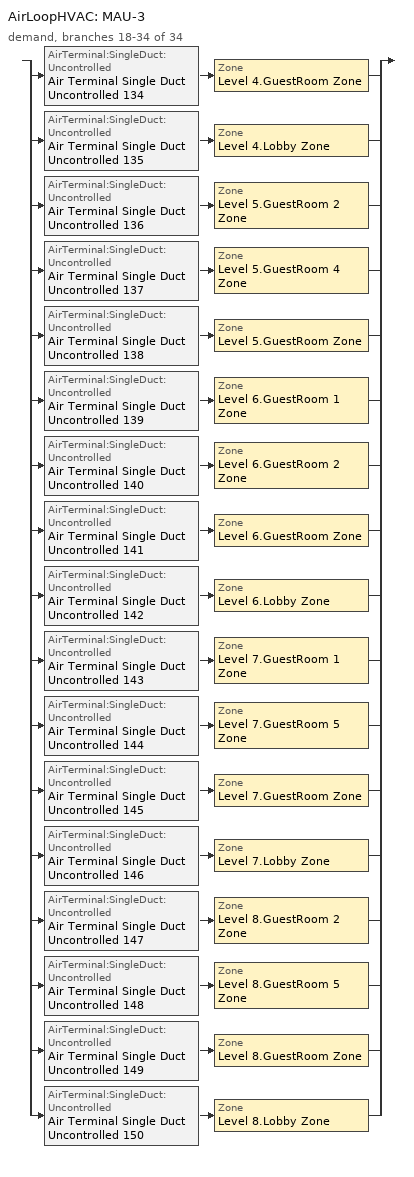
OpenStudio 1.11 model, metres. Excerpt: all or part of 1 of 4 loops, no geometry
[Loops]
AirLoopHVAC 'MAU-3'
 demand, branches 18-34 of 34: split
  | AirTerminal:SingleDuct:Uncontrolled 'Air Terminal Single Duct Uncontrolled 134' > Zone 'Level 4.GuestRoom Zone'
  | AirTerminal:SingleDuct:Uncontrolled 'Air Terminal Single Duct Uncontrolled 135' > Zone 'Level 4.Lobby Zone'
  | AirTerminal:SingleDuct:Uncontrolled 'Air Terminal Single Duct Uncontrolled 136' > Zone 'Level 5.GuestRoom 2 Zone'
  | AirTerminal:SingleDuct:Uncontrolled 'Air Terminal Single Duct Uncontrolled 137' > Zone 'Level 5.GuestRoom 4 Zone'
  | AirTerminal:SingleDuct:Uncontrolled 'Air Terminal Single Duct Uncontrolled 138' > Zone 'Level 5.GuestRoom Zone'
  | AirTerminal:SingleDuct:Uncontrolled 'Air Terminal Single Duct Uncontrolled 139' > Zone 'Level 6.GuestRoom 1 Zone'
  | AirTerminal:SingleDuct:Uncontrolled 'Air Terminal Single Duct Uncontrolled 140' > Zone 'Level 6.GuestRoom 2 Zone'
  | AirTerminal:SingleDuct:Uncontrolled 'Air Terminal Single Duct Uncontrolled 141' > Zone 'Level 6.GuestRoom Zone'
  | AirTerminal:SingleDuct:Uncontrolled 'Air Terminal Single Duct Uncontrolled 142' > Zone 'Level 6.Lobby Zone'
  | AirTerminal:SingleDuct:Uncontrolled 'Air Terminal Single Duct Uncontrolled 143' > Zone 'Level 7.GuestRoom 1 Zone'
  | AirTerminal:SingleDuct:Uncontrolled 'Air Terminal Single Duct Uncontrolled 144' > Zone 'Level 7.GuestRoom 5 Zone'
  | AirTerminal:SingleDuct:Uncontrolled 'Air Terminal Single Duct Uncontrolled 145' > Zone 'Level 7.GuestRoom Zone'
  | AirTerminal:SingleDuct:Uncontrolled 'Air Terminal Single Duct Uncontrolled 146' > Zone 'Level 7.Lobby Zone'
  | AirTerminal:SingleDuct:Uncontrolled 'Air Terminal Single Duct Uncontrolled 147' > Zone 'Level 8.GuestRoom 2 Zone'
  | AirTerminal:SingleDuct:Uncontrolled 'Air Terminal Single Duct Uncontrolled 148' > Zone 'Level 8.GuestRoom 5 Zone'
  | AirTerminal:SingleDuct:Uncontrolled 'Air Terminal Single Duct Uncontrolled 149' > Zone 'Level 8.GuestRoom Zone'
  | AirTerminal:SingleDuct:Uncontrolled 'Air Terminal Single Duct Uncontrolled 150' > Zone 'Level 8.Lobby Zone'
[Sizing:Zone] Zone Cooling Design Supply Air Temperature Input Method=SupplyAirTemperature; Zone Cooling Design Supply Air Temperature {C}=14; Zone Cooling Design Supply Air Temperature Difference {deltaC}=11.11; Zone Heating Design Supply Air Temperature Input Method=SupplyAirTemperature; Zone Heating Design Supply Air Temperature {C}=40; Zone Heating Design Supply Air Temperature Difference {deltaC}=11.11; Zone Cooling Design Supply Air Humidity Ratio {kg-H2O/kg-air}=0.0085; Zone Heating Design Supply Air Humidity Ratio {kg-H2O/kg-air}=0.008; Cooling Design Air Flow Method=DesignDay; Heating Design Air Flow Method=DesignDay; Account for Dedicated Outdoor Air System=No; Dedicated Outdoor Air System Control Strategy=NeutralSupplyAir; Dedicated Outdoor Air Low Setpoint Temperature for Design {C}=Autosize; Dedicated Outdoor Air High Setpoint Temperature for Design {C}=Autosize
Level 6.GuestRoom Zone; Level 8.GuestRoom Zone; Level 4.GuestRoom Zone; Level 6.GuestRoom 1 Zone; Level 5.GuestRoom Zone; Level 8.GuestRoom 2 Zone; Level 7.GuestRoom Zone; Level 5.GuestRoom 2 Zone; Level 7.GuestRoom 1 Zone; Level 5.GuestRoom 4 Zone; Level 6.GuestRoom 2 Zone; Level 4.Lobby Zone; Level 8.GuestRoom 5 Zone; Level 7.Lobby Zone; Level 6.Lobby Zone; Level 7.GuestRoom 5 Zone; Level 8.Lobby Zone
[Zone equipment]
Level 6.GuestRoom Zone: Level 6.GuestRoom Zone Exhaust Fan, Zone HVAC Terminal Unit Variable Refrigerant Flow 46, Air Terminal Single Duct Uncontrolled 141
Level 8.GuestRoom Zone: Level 8.GuestRoom Zone Exhaust Fan, Zone HVAC Terminal Unit Variable Refrigerant Flow 57, Air Terminal Single Duct Uncontrolled 149
Level 4.GuestRoom Zone: Level 4.GuestRoom Zone Exhaust Fan, Zone HVAC Terminal Unit Variable Refrigerant Flow 33, Air Terminal Single Duct Uncontrolled 134
Level 6.GuestRoom 1 Zone: Level 6.GuestRoom 1 Zone Exhaust Fan, Zone HVAC Terminal Unit Variable Refrigerant Flow 42, Air Terminal Single Duct Uncontrolled 139
Level 5.GuestRoom Zone: Level 5.GuestRoom Zone Exhaust Fan, Zone HVAC Terminal Unit Variable Refrigerant Flow 40, Air Terminal Single Duct Uncontrolled 138
Level 8.GuestRoom 2 Zone: Level 8.GuestRoom 2 Zone Exhaust Fan, Zone HVAC Terminal Unit Variable Refrigerant Flow 59, Air Terminal Single Duct Uncontrolled 147
Level 7.GuestRoom Zone: Level 7.GuestRoom Zone Exhaust Fan, Zone HVAC Terminal Unit Variable Refrigerant Flow 50, Air Terminal Single Duct Uncontrolled 145
Level 5.GuestRoom 2 Zone: Level 5.GuestRoom 2 Zone Exhaust Fan, Zone HVAC Terminal Unit Variable Refrigerant Flow 41, Air Terminal Single Duct Uncontrolled 136
Level 7.GuestRoom 1 Zone: Level 7.GuestRoom 1 Zone Exhaust Fan, Zone HVAC Terminal Unit Variable Refrigerant Flow 55, Air Terminal Single Duct Uncontrolled 143
Level 5.GuestRoom 4 Zone: Level 5.GuestRoom 4 Zone Exhaust Fan, Zone HVAC Terminal Unit Variable Refrigerant Flow 37, Air Terminal Single Duct Uncontrolled 137
Level 6.GuestRoom 2 Zone: Level 6.GuestRoom 2 Zone Exhaust Fan, Zone HVAC Terminal Unit Variable Refrigerant Flow 48, Air Terminal Single Duct Uncontrolled 140
Level 4.Lobby Zone: Zone HVAC Terminal Unit Variable Refrigerant Flow 32, Air Terminal Single Duct Uncontrolled 135
Level 8.GuestRoom 5 Zone: Level 8.GuestRoom 5 Zone Exhaust Fan, Zone HVAC Terminal Unit Variable Refrigerant Flow 58, Air Terminal Single Duct Uncontrolled 148
Level 7.Lobby Zone: Zone HVAC Terminal Unit Variable Refrigerant Flow 49, Air Terminal Single Duct Uncontrolled 146
Level 6.Lobby Zone: Zone HVAC Terminal Unit Variable Refrigerant Flow 44, Air Terminal Single Duct Uncontrolled 142
Level 7.GuestRoom 5 Zone: Level 7.GuestRoom 5 Zone Exhaust Fan, Zone HVAC Terminal Unit Variable Refrigerant Flow 53, Air Terminal Single Duct Uncontrolled 144
Level 8.Lobby Zone: Zone HVAC Terminal Unit Variable Refrigerant Flow 60, Air Terminal Single Duct Uncontrolled 150
[Fan:ZoneExhaust] Availability Schedule=Always On Discrete; Fan Efficiency=0.3; Pressure Rise {Pa}=186.817; Flow Fraction Schedule=Always On Discrete; System Availability Manager Coupling Mode=Decoupled
Name | Maximum Flow Rate {m3/s}
Level 6.GuestRoom Zone Exhaust Fan; Level 8.GuestRoom Zone Exhaust Fan; Level 7.GuestRoom Zone Exhaust Fan; Level 5.GuestRoom 4 Zone Exhaust Fan | 0.165182
Level 4.GuestRoom Zone Exhaust Fan; Level 6.GuestRoom 1 Zone Exhaust Fan; Level 8.GuestRoom 2 Zone Exhaust Fan; Level 5.GuestRoom 2 Zone Exhaust Fan; Level 7.GuestRoom 1 Zone Exhaust Fan | 0.0707921
Level 5.GuestRoom Zone Exhaust Fan; Level 6.GuestRoom 2 Zone Exhaust Fan; Level 8.GuestRoom 5 Zone Exhaust Fan; Level 7.GuestRoom 5 Zone Exhaust Fan | 0.0471947
[AirTerminal:SingleDuct:Uncontrolled] Availability Schedule=Always On Discrete; Maximum Air Flow Rate {m3/s}=AutoSize
Air Terminal Single Duct Uncontrolled 134; Air Terminal Single Duct Uncontrolled 135; Air Terminal Single Duct Uncontrolled 136; Air Terminal Single Duct Uncontrolled 137; Air Terminal Single Duct Uncontrolled 138; Air Terminal Single Duct Uncontrolled 139; Air Terminal Single Duct Uncontrolled 140; Air Terminal Single Duct Uncontrolled 141; Air Terminal Single Duct Uncontrolled 142; Air Terminal Single Duct Uncontrolled 143; Air Terminal Single Duct Uncontrolled 144; Air Terminal Single Duct Uncontrolled 145; Air Terminal Single Duct Uncontrolled 146; Air Terminal Single Duct Uncontrolled 147; Air Terminal Single Duct Uncontrolled 148; Air Terminal Single Duct Uncontrolled 149; Air Terminal Single Duct Uncontrolled 150
[ZoneHVAC:TerminalUnit:VariableRefrigerantFlow] Terminal Unit Availability schedule=Always On Discrete; Supply Air Flow Rate During Cooling Operation {m3/s}=autosize; Supply Air Flow Rate When No Cooling is Needed {m3/s}=autosize; Supply Air Flow Rate During Heating Operation {m3/s}=autosize; Supply Air Flow Rate When No Heating is Needed {m3/s}=autosize; Outdoor Air Flow Rate During Cooling Operation {m3/s}=0; Outdoor Air Flow Rate During Heating Operation {m3/s}=0; Outdoor Air Flow Rate When No Cooling or Heating is Needed {m3/s}=0; Supply Air Fan Operating Mode Schedule=Always Off Sch; Zone Terminal Unit On Parasitic Electric Energy Use {W}=30; Zone Terminal Unit Off Parasitic Electric Energy Use {W}=20; Rated Total Heating Capacity Sizing Ratio {W/W}=1
Name | Supply Air Fan | Cooling Coil | Heating Coil
Zone HVAC Terminal Unit Variable Refrigerant Flow 32 | Zone HVAC Terminal Unit Variable Refrigerant Flow 32 Fan | Zone HVAC Terminal Unit Variable Refrigerant Flow 32 Cooling Coil | Zone HVAC Terminal Unit Variable Refrigerant Flow 32 Heating Coil
Zone HVAC Terminal Unit Variable Refrigerant Flow 33 | Zone HVAC Terminal Unit Variable Refrigerant Flow 33 Fan | Zone HVAC Terminal Unit Variable Refrigerant Flow 33 Cooling Coil | Zone HVAC Terminal Unit Variable Refrigerant Flow 33 Heating Coil
Zone HVAC Terminal Unit Variable Refrigerant Flow 37 | Zone HVAC Terminal Unit Variable Refrigerant Flow 37 Fan | Zone HVAC Terminal Unit Variable Refrigerant Flow 37 Cooling Coil | Zone HVAC Terminal Unit Variable Refrigerant Flow 37 Heating Coil
Zone HVAC Terminal Unit Variable Refrigerant Flow 40 | Zone HVAC Terminal Unit Variable Refrigerant Flow 40 Fan | Zone HVAC Terminal Unit Variable Refrigerant Flow 40 Cooling Coil | Zone HVAC Terminal Unit Variable Refrigerant Flow 40 Heating Coil
Zone HVAC Terminal Unit Variable Refrigerant Flow 41 | Zone HVAC Terminal Unit Variable Refrigerant Flow 41 Fan | Zone HVAC Terminal Unit Variable Refrigerant Flow 41 Cooling Coil | Zone HVAC Terminal Unit Variable Refrigerant Flow 41 Heating Coil
Zone HVAC Terminal Unit Variable Refrigerant Flow 42 | Zone HVAC Terminal Unit Variable Refrigerant Flow 42 Fan | Zone HVAC Terminal Unit Variable Refrigerant Flow 42 Cooling Coil | Zone HVAC Terminal Unit Variable Refrigerant Flow 42 Heating Coil
Zone HVAC Terminal Unit Variable Refrigerant Flow 44 | Zone HVAC Terminal Unit Variable Refrigerant Flow 44 Fan | Zone HVAC Terminal Unit Variable Refrigerant Flow 44 Cooling Coil | Zone HVAC Terminal Unit Variable Refrigerant Flow 44 Heating Coil
Zone HVAC Terminal Unit Variable Refrigerant Flow 46 | Zone HVAC Terminal Unit Variable Refrigerant Flow 46 Fan | Zone HVAC Terminal Unit Variable Refrigerant Flow 46 Cooling Coil | Zone HVAC Terminal Unit Variable Refrigerant Flow 46 Heating Coil
Zone HVAC Terminal Unit Variable Refrigerant Flow 48 | Zone HVAC Terminal Unit Variable Refrigerant Flow 48 Fan | Zone HVAC Terminal Unit Variable Refrigerant Flow 48 Cooling Coil | Zone HVAC Terminal Unit Variable Refrigerant Flow 48 Heating Coil
Zone HVAC Terminal Unit Variable Refrigerant Flow 49 | Zone HVAC Terminal Unit Variable Refrigerant Flow 49 Fan | Zone HVAC Terminal Unit Variable Refrigerant Flow 49 Cooling Coil | Zone HVAC Terminal Unit Variable Refrigerant Flow 49 Heating Coil
Zone HVAC Terminal Unit Variable Refrigerant Flow 50 | Zone HVAC Terminal Unit Variable Refrigerant Flow 50 Fan | Zone HVAC Terminal Unit Variable Refrigerant Flow 50 Cooling Coil | Zone HVAC Terminal Unit Variable Refrigerant Flow 50 Heating Coil
Zone HVAC Terminal Unit Variable Refrigerant Flow 53 | Zone HVAC Terminal Unit Variable Refrigerant Flow 53 Fan | Zone HVAC Terminal Unit Variable Refrigerant Flow 53 Cooling Coil | Zone HVAC Terminal Unit Variable Refrigerant Flow 53 Heating Coil
Zone HVAC Terminal Unit Variable Refrigerant Flow 55 | Zone HVAC Terminal Unit Variable Refrigerant Flow 55 Fan | Zone HVAC Terminal Unit Variable Refrigerant Flow 55 Cooling Coil | Zone HVAC Terminal Unit Variable Refrigerant Flow 55 Heating Coil
Zone HVAC Terminal Unit Variable Refrigerant Flow 57 | Zone HVAC Terminal Unit Variable Refrigerant Flow 57 Fan | Zone HVAC Terminal Unit Variable Refrigerant Flow 57 Cooling Coil | Zone HVAC Terminal Unit Variable Refrigerant Flow 57 Heating Coil
Zone HVAC Terminal Unit Variable Refrigerant Flow 58 | Zone HVAC Terminal Unit Variable Refrigerant Flow 58 Fan | Zone HVAC Terminal Unit Variable Refrigerant Flow 58 Cooling Coil | Zone HVAC Terminal Unit Variable Refrigerant Flow 58 Heating Coil
Zone HVAC Terminal Unit Variable Refrigerant Flow 59 | Zone HVAC Terminal Unit Variable Refrigerant Flow 59 Fan | Zone HVAC Terminal Unit Variable Refrigerant Flow 59 Cooling Coil | Zone HVAC Terminal Unit Variable Refrigerant Flow 59 Heating Coil
Zone HVAC Terminal Unit Variable Refrigerant Flow 60 | Zone HVAC Terminal Unit Variable Refrigerant Flow 60 Fan | Zone HVAC Terminal Unit Variable Refrigerant Flow 60 Cooling Coil | Zone HVAC Terminal Unit Variable Refrigerant Flow 60 Heating Coil
[Coil:Cooling:DX:VariableRefrigerantFlow] Availability Schedule=Always On Discrete; Rated Total Cooling Capacity {W}=autosize; Rated Sensible Heat Ratio=autosize; Rated Air Flow Rate {m3/s}=autosize; Cooling Capacity Ratio Modifier Function of Temperature Curve=vrfTUCoolCapFT 64; Cooling Capacity Modifier Curve Function of Flow Fraction=vrfACCoolCapFFF 64
Zone HVAC Terminal Unit Variable Refrigerant Flow 32 Cooling Coil; Zone HVAC Terminal Unit Variable Refrigerant Flow 33 Cooling Coil; Zone HVAC Terminal Unit Variable Refrigerant Flow 37 Cooling Coil; Zone HVAC Terminal Unit Variable Refrigerant Flow 40 Cooling Coil; Zone HVAC Terminal Unit Variable Refrigerant Flow 41 Cooling Coil; Zone HVAC Terminal Unit Variable Refrigerant Flow 42 Cooling Coil; Zone HVAC Terminal Unit Variable Refrigerant Flow 44 Cooling Coil; Zone HVAC Terminal Unit Variable Refrigerant Flow 46 Cooling Coil; Zone HVAC Terminal Unit Variable Refrigerant Flow 48 Cooling Coil; Zone HVAC Terminal Unit Variable Refrigerant Flow 49 Cooling Coil; Zone HVAC Terminal Unit Variable Refrigerant Flow 50 Cooling Coil; Zone HVAC Terminal Unit Variable Refrigerant Flow 53 Cooling Coil; Zone HVAC Terminal Unit Variable Refrigerant Flow 55 Cooling Coil; Zone HVAC Terminal Unit Variable Refrigerant Flow 57 Cooling Coil; Zone HVAC Terminal Unit Variable Refrigerant Flow 58 Cooling Coil; Zone HVAC Terminal Unit Variable Refrigerant Flow 59 Cooling Coil; Zone HVAC Terminal Unit Variable Refrigerant Flow 60 Cooling Coil
[Coil:Heating:DX:VariableRefrigerantFlow] Availability Schedule=Always On Discrete; Rated Total Heating Capacity {W}=autosize; Rated Air Flow Rate {m3/s}=autosize; Heating Capacity Ratio Modifier Function of Temperature Curve=vrfTUHeatCapFT; Heating Capacity Modifier Function of Flow Fraction Curve=vrfACCoolCapFFF 64
Zone HVAC Terminal Unit Variable Refrigerant Flow 32 Heating Coil; Zone HVAC Terminal Unit Variable Refrigerant Flow 33 Heating Coil; Zone HVAC Terminal Unit Variable Refrigerant Flow 37 Heating Coil; Zone HVAC Terminal Unit Variable Refrigerant Flow 40 Heating Coil; Zone HVAC Terminal Unit Variable Refrigerant Flow 41 Heating Coil; Zone HVAC Terminal Unit Variable Refrigerant Flow 42 Heating Coil; Zone HVAC Terminal Unit Variable Refrigerant Flow 44 Heating Coil; Zone HVAC Terminal Unit Variable Refrigerant Flow 46 Heating Coil; Zone HVAC Terminal Unit Variable Refrigerant Flow 48 Heating Coil; Zone HVAC Terminal Unit Variable Refrigerant Flow 49 Heating Coil; Zone HVAC Terminal Unit Variable Refrigerant Flow 50 Heating Coil; Zone HVAC Terminal Unit Variable Refrigerant Flow 53 Heating Coil; Zone HVAC Terminal Unit Variable Refrigerant Flow 55 Heating Coil; Zone HVAC Terminal Unit Variable Refrigerant Flow 57 Heating Coil; Zone HVAC Terminal Unit Variable Refrigerant Flow 58 Heating Coil; Zone HVAC Terminal Unit Variable Refrigerant Flow 59 Heating Coil; Zone HVAC Terminal Unit Variable Refrigerant Flow 60 Heating Coil
[Fan:OnOff] Availability Schedule=Always On Discrete; Fan Efficiency=0.6; Pressure Rise {Pa}=300; Maximum Flow Rate {m3/s}=autosize; Motor Efficiency=0.8; Motor In Airstream Fraction=1
Name | Fan Power Ratio Function of Speed Ratio Curve | Fan Efficiency Ratio Function of Speed Ratio Curve
Zone HVAC Terminal Unit Variable Refrigerant Flow 32 Fan | Fan On Off Power Curve 31 | Fan On Off Efficiency Curve 31
Zone HVAC Terminal Unit Variable Refrigerant Flow 33 Fan | Fan On Off Power Curve 32 | Fan On Off Efficiency Curve 32
Zone HVAC Terminal Unit Variable Refrigerant Flow 37 Fan | Fan On Off Power Curve 36 | Fan On Off Efficiency Curve 36
Zone HVAC Terminal Unit Variable Refrigerant Flow 40 Fan | Fan On Off Power Curve 39 | Fan On Off Efficiency Curve 39
Zone HVAC Terminal Unit Variable Refrigerant Flow 41 Fan | Fan On Off Power Curve 40 | Fan On Off Efficiency Curve 40
Zone HVAC Terminal Unit Variable Refrigerant Flow 42 Fan | Fan On Off Power Curve 41 | Fan On Off Efficiency Curve 41
Zone HVAC Terminal Unit Variable Refrigerant Flow 44 Fan | Fan On Off Power Curve 43 | Fan On Off Efficiency Curve 43
Zone HVAC Terminal Unit Variable Refrigerant Flow 46 Fan | Fan On Off Power Curve 45 | Fan On Off Efficiency Curve 45
Zone HVAC Terminal Unit Variable Refrigerant Flow 48 Fan | Fan On Off Power Curve 47 | Fan On Off Efficiency Curve 47
Zone HVAC Terminal Unit Variable Refrigerant Flow 49 Fan | Fan On Off Power Curve 48 | Fan On Off Efficiency Curve 48
Zone HVAC Terminal Unit Variable Refrigerant Flow 50 Fan | Fan On Off Power Curve 49 | Fan On Off Efficiency Curve 49
Zone HVAC Terminal Unit Variable Refrigerant Flow 53 Fan | Fan On Off Power Curve 52 | Fan On Off Efficiency Curve 52
Zone HVAC Terminal Unit Variable Refrigerant Flow 55 Fan | Fan On Off Power Curve 54 | Fan On Off Efficiency Curve 54
Zone HVAC Terminal Unit Variable Refrigerant Flow 57 Fan | Fan On Off Power Curve 56 | Fan On Off Efficiency Curve 56
Zone HVAC Terminal Unit Variable Refrigerant Flow 58 Fan | Fan On Off Power Curve 57 | Fan On Off Efficiency Curve 57
Zone HVAC Terminal Unit Variable Refrigerant Flow 59 Fan | Fan On Off Power Curve 58 | Fan On Off Efficiency Curve 58
Zone HVAC Terminal Unit Variable Refrigerant Flow 60 Fan | Fan On Off Power Curve 59 | Fan On Off Efficiency Curve 59
[Schedule:Ruleset]
Always Off Sch: Default Day Schedule=Schedule Day 36
[Schedule:Day]
Schedule Day 36: 24, 0, 0
[Schedule:Constant]
Always On Discrete: Value=1
[Curve:Cubic] Minimum Value of x=0
Name | Coefficient1 Constant | Coefficient2 x | Coefficient3 x**2 | Coefficient4 x**3 | Maximum Value of x | Minimum Curve Output | Maximum Curve Output
Fan On Off Efficiency Curve 31; Fan On Off Efficiency Curve 32; Fan On Off Efficiency Curve 36; Fan On Off Efficiency Curve 39; Fan On Off Efficiency Curve 40; Fan On Off Efficiency Curve 41; Fan On Off Efficiency Curve 43; Fan On Off Efficiency Curve 45; Fan On Off Efficiency Curve 47; Fan On Off Efficiency Curve 48; Fan On Off Efficiency Curve 49; Fan On Off Efficiency Curve 52; Fan On Off Efficiency Curve 54; Fan On Off Efficiency Curve 56; Fan On Off Efficiency Curve 57; Fan On Off Efficiency Curve 58; Fan On Off Efficiency Curve 59 | 1 | 0 | 0 | 0 | 1
vrfTUCoolCapFT 64 | 0.504547 | 0.0288891 | -1.08194e-05 | 1.01359e-05 | 50 | 0.5 | 1.5
vrfTUHeatCapFT | -0.390709 | 0.261815 | -0.0130432 | 0.000178132 | 50 | 0.5 | 1.5
[Curve:Quadratic]
vrfACCoolCapFFF 64: Coefficient1 Constant=0.8; Coefficient2 x=0.2; Coefficient3 x**2=0; Minimum Value of x=0.5; Maximum Value of x=1.5
[Curve:Exponent] Coefficient1 Constant=1; Coefficient2 Constant=0; Coefficient3 Constant=0; Minimum Value of x=0; Maximum Value of x=1
Fan On Off Power Curve 31; Fan On Off Power Curve 32; Fan On Off Power Curve 36; Fan On Off Power Curve 39; Fan On Off Power Curve 40; Fan On Off Power Curve 41; Fan On Off Power Curve 43; Fan On Off Power Curve 45; Fan On Off Power Curve 47; Fan On Off Power Curve 48; Fan On Off Power Curve 49; Fan On Off Power Curve 52; Fan On Off Power Curve 54; Fan On Off Power Curve 56; Fan On Off Power Curve 57; Fan On Off Power Curve 58; Fan On Off Power Curve 59
